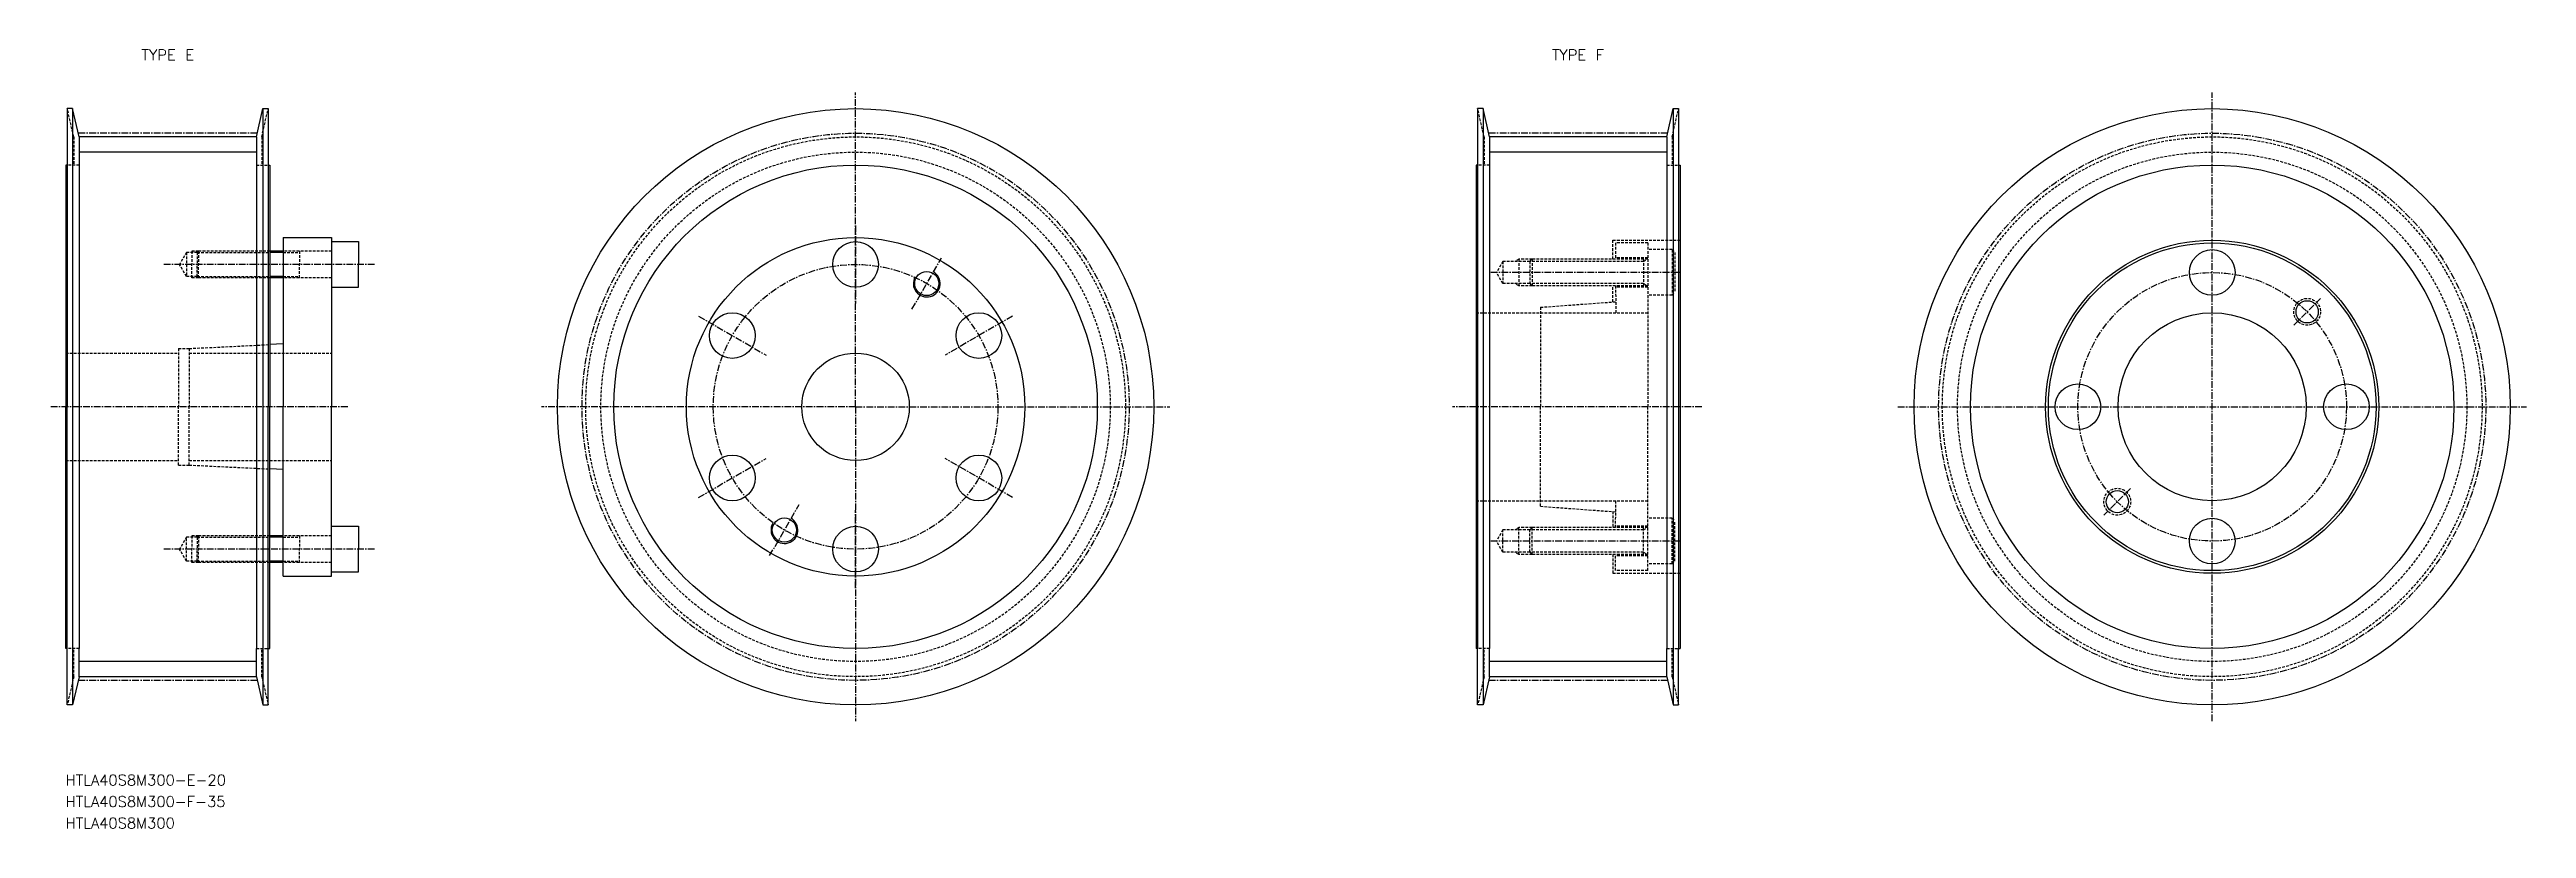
# Model space of a CAD drawing. Extents: x 7848 to 8310, y 14950 to 15095.
import ezdxf
from ezdxf.enums import TextEntityAlignment as Align

# ---------------------------------------------------------------- set-up
doc = ezdxf.new("R2010")
doc.units = 0
doc.linetypes.add('CENTER', pattern=[2, 1.25, -0.25, 0.25, -0.25])
doc.linetypes.add('DASHED', pattern=[0.75, 0.5, -0.25])
doc.layers.get('0').update_dxf_attribs({"linetype": 'CONTINUOUS'})
doc.layers.add('CENTER', color=1, linetype='CENTER')
doc.styles.add('MISUMI', font='txt.shx')

msp = doc.modelspace()

# ---------------------------------------------------------------- linework, layer by layer
at = {"color": 7, "linetype": 'CONTINUOUS'}
for p, q in [((7851.8, 15083.63), (7851.8, 15073.13)), ((7852.8, 15083.63), (7851.8, 15083.63)), ((7852.8, 15083.63), (7852.8, 14972.63)), ((7854, 15078.38), (7852.8, 15083.63)), ((7887, 15078.38), (7888.2, 15083.63)), ((7888.2, 15083.63), (7888.2, 14972.63)), ((7888.2, 15083.63), (7889.2, 15083.63)), ((7889.2, 15083.63), (7889.2, 15073.13)), ((8114.35, 15083.63), (8114.35, 15073.13)), ((8115.35, 15083.63), (8114.35, 15083.63)), ((8115.35, 15083.63), (8115.35, 14972.63)), ((8116.55, 15078.38), (8115.35, 15083.63)), ((8149.55, 15078.38), (8150.75, 15083.63)), ((8150.75, 15083.63), (8150.75, 14972.63)), ((8150.75, 15083.63), (8151.75, 15083.63)), ((8151.75, 15083.63), (8151.75, 15073.13)), ((7887, 15078.38), (7854, 15078.38)), ((7854, 15078.38), (7854, 15073.13)), ((7887, 15078.38), (7887, 15073.13)), ((8149.55, 15078.38), (8116.55, 15078.38)), ((8116.55, 15078.38), (8116.55, 15073.13)), ((8149.55, 15078.38), (8149.55, 15073.13)), ((7851.5, 15073.13), (7851.5, 15028.13)), ((7851.8, 15073.13), (7851.5, 15073.13)), ((7851.8, 15073.13), (7851.8, 15028.13)), ((7854, 15073.13), (7854, 14983.13)), ((7887, 15073.13), (7887, 14983.13)), ((7889.2, 15073.13), (7889.2, 15028.13)), ((7889.2, 15073.13), (7889.5, 15073.13)), ((7889.5, 15073.13), (7889.5, 15057.13)), ((8114.05, 15073.13), (8114.05, 14983.13)), ((8114.35, 15073.13), (8114.05, 15073.13)), ((8114.35, 15073.13), (8114.35, 14983.13)), ((8116.55, 15073.13), (8116.55, 14983.13)), ((8149.55, 15073.13), (8149.55, 14983.13)), ((8151.75, 15073.13), (8151.75, 14983.13)), ((8151.75, 15073.13), (8152.05, 15073.13)), ((8152.05, 15073.13), (8152.05, 14983.13)), ((7892, 15059.63), (7901, 15059.63)), ((7892, 15059.63), (7892, 15057.13)), ((7901, 15059.63), (7901, 15058.88)), ((7889.5, 15057.13), (7889.5, 15052.13)), ((7892, 15057.13), (7889.5, 15057.13)), ((7892, 15057.13), (7892, 15052.13)), ((7901, 15058.88), (7906, 15058.88)), ((7901, 15058.88), (7901, 15050.38)), ((7906, 15058.88), (7906, 15054.63)), ((7889.5, 15052.13), (7889.5, 15039.71)), ((7892, 15052.13), (7889.5, 15052.13)), ((7892, 15052.13), (7892, 15039.83)), ((7901, 15050.38), (7906, 15050.38)), ((7901, 15050.38), (7901, 15028.13)), ((7906, 15050.38), (7906, 15054.63)), ((7892, 15039.83), (7889.5, 15039.71)), ((7889.5, 15039.71), (7889.5, 15028.13)), ((7892, 15039.83), (7892, 15028.13)), ((7851.5, 14983.13), (7851.5, 15028.13)), ((7851.8, 14983.13), (7851.8, 15028.13)), ((7889.2, 14983.13), (7889.2, 15028.13)), ((7889.5, 15016.56), (7889.5, 15028.13)), ((7892, 15016.43), (7892, 15028.13)), ((7901, 15005.88), (7901, 15028.13)), ((7892, 15016.43), (7889.5, 15016.56)), ((7889.5, 15004.13), (7889.5, 15016.56)), ((7892, 15004.13), (7892, 15016.43)), ((7889.5, 14999.13), (7889.5, 15004.13)), ((7892, 15004.13), (7889.5, 15004.13)), ((7892, 14999.13), (7892, 15004.13)), ((7901, 15005.88), (7906, 15005.88)), ((7901, 14997.38), (7901, 15005.88)), ((7906, 15005.88), (7906, 15001.63)), ((7906, 14997.38), (7906, 15001.63)), ((7889.5, 14983.13), (7889.5, 14999.13)), ((7892, 14999.13), (7889.5, 14999.13)), ((7892, 14996.63), (7892, 14999.13)), ((7892, 14996.63), (7901, 14996.63)), ((7901, 14997.38), (7906, 14997.38)), ((7901, 14996.63), (7901, 14997.38)), ((7851.8, 14983.13), (7851.5, 14983.13)), ((7851.8, 14972.63), (7851.8, 14983.13)), ((7854, 14977.89), (7854, 14983.13)), ((7887, 14977.89), (7887, 14983.13)), ((7889.2, 14972.63), (7889.2, 14983.13)), ((7889.2, 14983.13), (7889.5, 14983.13)), ((8114.35, 14983.13), (8114.05, 14983.13)), ((8114.35, 14972.63), (8114.35, 14983.13)), ((8116.55, 14977.89), (8116.55, 14983.13)), ((8149.55, 14977.89), (8149.55, 14983.13)), ((8151.75, 14972.63), (8151.75, 14983.13)), ((8151.75, 14983.13), (8152.05, 14983.13)), ((7854, 14977.89), (7852.8, 14972.63)), ((7887, 14977.89), (7854, 14977.89)), ((7887, 14977.89), (7888.2, 14972.63)), ((8116.55, 14977.89), (8115.35, 14972.63)), ((8149.55, 14977.89), (8116.55, 14977.89)), ((8149.55, 14977.89), (8150.75, 14972.63)), ((7852.8, 14972.63), (7851.8, 14972.63)), ((7888.2, 14972.63), (7889.2, 14972.63)), ((8115.35, 14972.63), (8114.35, 14972.63)), ((8150.75, 14972.63), (8151.75, 14972.63))]:
    msp.add_line(p, q, dxfattribs=at)
at = {"color": 3, "linetype": 'DASHED'}
for p, q in [((7853, 15078.38), (7851.8, 15083.63)), ((7888, 15078.38), (7889.2, 15083.63)), ((8115.55, 15078.38), (8114.35, 15083.63)), ((8150.55, 15078.38), (8151.75, 15083.63)), ((7853, 15078.38), (7853, 15073.13)), ((7888, 15078.38), (7888, 15073.13)), ((8115.55, 15078.38), (8115.55, 15073.13)), ((8150.55, 15078.38), (8150.55, 15073.13)), ((7854, 15073.13), (7851.8, 15073.13)), ((7887, 15073.13), (7889.2, 15073.13)), ((8116.55, 15073.13), (8114.35, 15073.13)), ((8149.55, 15073.13), (8151.75, 15073.13)), ((7874, 15056.88), (7872.7, 15054.63)), ((7874, 15056.88), (7874, 15052.38)), ((7876, 15056.88), (7874, 15056.88)), ((7875, 15057.13), (7875, 15054.63)), ((7876.25, 15057.13), (7875, 15057.13)), ((7876.25, 15057.13), (7876, 15056.88)), ((7876, 15056.88), (7889.5, 15056.88)), ((7876, 15056.88), (7876, 15054.63)), ((7889.5, 15057.13), (7876.25, 15057.13)), ((7876.25, 15057.13), (7876.25, 15054.63)), ((7901, 15057.13), (7892, 15057.13)), ((7892, 15056.88), (7895, 15056.88)), ((7895, 15057.13), (7895, 15054.63)), ((8119.04, 15055.2), (8117.85, 15053.13)), ((8124.04, 15055.2), (8119.04, 15055.2)), ((8119.04, 15055.2), (8119.04, 15051.07)), ((8122.04, 15055.63), (8121.29, 15055.2)), ((8124.48, 15055.63), (8122.04, 15055.63)), ((8122.04, 15055.63), (8122.04, 15050.63)), ((8124.48, 15055.63), (8124.04, 15055.2)), ((8145.24, 15055.2), (8124.04, 15055.2)), ((8124.04, 15055.2), (8124.04, 15051.07)), ((8146.04, 15055.63), (8124.48, 15055.63)), ((8124.48, 15055.63), (8124.48, 15050.63)), ((8139.54, 15059.13), (8152.05, 15059.13)), ((8139.54, 15055.63), (8139.54, 15059.13)), ((8146.04, 15058.63), (8140.04, 15058.63)), ((8140.04, 15058.63), (8140.04, 15055.63)), ((8146.04, 15055.88), (8140.04, 15055.88)), ((8145.24, 15055.63), (8145.24, 15050.63)), ((8145.24, 15055.2), (8146, 15055.63)), ((8146.04, 15058.63), (8146.05, 15028.13)), ((8150.54, 15057.38), (8146.04, 15057.38)), ((8150.54, 15057.38), (8150.54, 15048.88)), ((8150.54, 15057.38), (8151.04, 15056.88)), ((8151.04, 15056.88), (8151.04, 15049.38)), ((7874, 15052.38), (7872.7, 15054.63)), ((7876, 15052.38), (7874, 15052.38)), ((7875, 15052.13), (7875, 15054.63)), ((7876.25, 15052.13), (7875, 15052.13)), ((7876, 15052.38), (7876, 15054.63)), ((7876, 15052.38), (7889.5, 15052.38)), ((7876.25, 15052.13), (7876, 15052.38)), ((7876.25, 15052.13), (7876.25, 15054.63)), ((7889.5, 15052.13), (7876.25, 15052.13)), ((7892, 15052.38), (7895, 15052.38)), ((7901, 15052.13), (7892, 15052.13)), ((7895, 15052.13), (7895, 15054.63)), ((8119.04, 15051.07), (8117.85, 15053.13)), ((8124.04, 15051.07), (8119.04, 15051.07)), ((8122.04, 15050.63), (8121.29, 15051.07)), ((8124.48, 15050.63), (8122.04, 15050.63)), ((8145.24, 15051.07), (8124.04, 15051.07)), ((8124.48, 15050.63), (8124.04, 15051.07)), ((8146.04, 15050.63), (8124.48, 15050.63)), ((8139.54, 15047.65), (8139.54, 15050.63)), ((8140.04, 15050.63), (8140.05, 15045.63)), ((8146.04, 15050.38), (8140.04, 15050.38)), ((8145.24, 15051.07), (8145.99, 15050.63)), ((8114.05, 15045.63), (8146.05, 15045.63)), ((8126.04, 15046.66), (8140.04, 15047.68)), ((8126.04, 15046.66), (8126.04, 15028.13)), ((8150.54, 15048.88), (8146.04, 15048.88)), ((8150.54, 15048.88), (8151.04, 15049.38)), ((7851.5, 15038.13), (7872.5, 15038.13)), ((7872.5, 15038.98), (7872.5, 15028.13)), ((7872.5, 15038.98), (7874.5, 15038.98)), ((7874.5, 15038.98), (7889.5, 15039.71)), ((7874.5, 15038.98), (7874.5, 15028.13)), ((7874.5, 15038.13), (7901, 15038.13)), ((7872.5, 15017.28), (7872.5, 15028.13)), ((7874.5, 15017.28), (7874.5, 15028.13)), ((8126.04, 15009.61), (8126.04, 15028.13)), ((8146.04, 14997.63), (8146.05, 15028.13)), ((7851.5, 15018.13), (7872.5, 15018.13)), ((7874.5, 15018.13), (7901, 15018.13)), ((7872.5, 15017.28), (7874.5, 15017.28)), ((7874.5, 15017.28), (7889.5, 15016.56)), ((8114.05, 15010.63), (8146.05, 15010.63)), ((8126.04, 15009.61), (8140.04, 15008.58)), ((8140.04, 15005.63), (8140.05, 15010.63)), ((7875, 15004.13), (7875, 15001.63)), ((7876.25, 15004.13), (7875, 15004.13)), ((7876.25, 15004.13), (7876, 15003.88)), ((7876.25, 15004.13), (7876.25, 15001.63)), ((7889.5, 15004.13), (7876.25, 15004.13)), ((7901, 15004.13), (7892, 15004.13)), ((7895, 15004.13), (7895, 15001.63)), ((8119.04, 15005.2), (8117.85, 15003.13)), ((8119.04, 15001.07), (8119.04, 15005.2)), ((8124.04, 15005.2), (8119.04, 15005.2)), ((8122.04, 15005.63), (8121.29, 15005.2)), ((8124.48, 15005.63), (8122.04, 15005.63)), ((8122.04, 15000.63), (8122.04, 15005.63)), ((8124.48, 15005.63), (8124.04, 15005.2)), ((8145.24, 15005.2), (8124.04, 15005.2)), ((8124.04, 15001.07), (8124.04, 15005.2)), ((8146.04, 15005.63), (8124.48, 15005.63)), ((8124.48, 15000.63), (8124.48, 15005.63)), ((8139.54, 15008.62), (8139.54, 15005.63)), ((8146.04, 15005.88), (8140.04, 15005.88)), ((8145.24, 15000.63), (8145.24, 15005.63)), ((8145.24, 15005.2), (8145.99, 15005.63)), ((8150.54, 15007.38), (8146.04, 15007.38)), ((8150.54, 14998.88), (8150.54, 15007.38)), ((8150.54, 15007.38), (8151.04, 15006.88)), ((8151.04, 14999.38), (8151.04, 15006.88)), ((7874, 15003.88), (7872.7, 15001.63)), ((7874, 14999.38), (7872.7, 15001.63)), ((7874, 14999.38), (7874, 15003.88)), ((7876, 15003.88), (7874, 15003.88)), ((7875, 14999.13), (7875, 15001.63)), ((7876, 15003.88), (7876, 15001.63)), ((7876, 15003.88), (7889.5, 15003.88)), ((7876, 14999.38), (7876, 15001.63)), ((7876.25, 14999.13), (7876.25, 15001.63)), ((7892, 15003.88), (7895, 15003.88)), ((7895, 14999.13), (7895, 15001.63)), ((8119.04, 15001.07), (8117.85, 15003.13)), ((8124.04, 15001.07), (8119.04, 15001.07)), ((8122.04, 15000.63), (8121.29, 15001.07)), ((8124.48, 15000.63), (8122.04, 15000.63)), ((8145.24, 15001.07), (8124.04, 15001.07)), ((8124.48, 15000.63), (8124.04, 15001.07)), ((8146.04, 15000.63), (8124.48, 15000.63)), ((8139.54, 15000.63), (8139.54, 14997.13)), ((8140.04, 14997.63), (8140.04, 15000.63)), ((8146.04, 15000.38), (8140.04, 15000.38)), ((8145.24, 15001.07), (8146, 15000.63)), ((7876, 14999.38), (7874, 14999.38)), ((7876.25, 14999.13), (7875, 14999.13)), ((7876, 14999.38), (7889.5, 14999.38)), ((7876.25, 14999.13), (7876, 14999.38)), ((7889.5, 14999.13), (7876.25, 14999.13)), ((7892, 14999.38), (7895, 14999.38)), ((7901, 14999.13), (7892, 14999.13)), ((8139.54, 14997.13), (8152.05, 14997.13)), ((8146.04, 14997.63), (8140.04, 14997.63)), ((8150.54, 14998.88), (8146.04, 14998.88)), ((8150.54, 14998.88), (8151.04, 14999.38)), ((7854, 14983.13), (7851.8, 14983.13)), ((7853, 14977.89), (7853, 14983.13)), ((7887, 14983.13), (7889.2, 14983.13)), ((7888, 14977.89), (7888, 14983.13)), ((8116.55, 14983.13), (8114.35, 14983.13)), ((8115.55, 14977.89), (8115.55, 14983.13)), ((8149.55, 14983.13), (8151.75, 14983.13)), ((8150.55, 14977.89), (8150.55, 14983.13)), ((7853, 14977.89), (7851.8, 14972.63)), ((7888, 14977.89), (7889.2, 14972.63)), ((8115.55, 14977.89), (8114.35, 14972.63)), ((8150.55, 14977.89), (8151.75, 14972.63))]:
    msp.add_line(p, q, dxfattribs=at)
at = {"color": 3, "linetype": 'CONTINUOUS'}
for p, q in [((7887, 15075.55), (7854, 15075.55)), ((8149.55, 15075.55), (8116.55, 15075.55)), ((7887, 14980.72), (7854, 14980.72)), ((8149.55, 14980.72), (8116.55, 14980.72))]:
    msp.add_line(p, q, dxfattribs=at)
at = {"color": 3}
for p, q in [((7892, 15056.88), (7889.5, 15056.88)), ((7892, 15052.38), (7889.5, 15052.38)), ((7892, 15003.88), (7889.5, 15003.88)), ((7892, 14999.38), (7889.5, 14999.38))]:
    msp.add_line(p, q, dxfattribs=at)
at = {"color": 7, "linetype": 'CONTINUOUS'}
for centre, radius in [((7998.55, 15028.13), 55.5), ((8251.09, 15028.13), 55.5), ((7998.55, 15028.13), 45), ((8251.09, 15028.13), 45), ((7998.55, 15028.13), 31.5), ((7998.55, 15028.13), 31.5), ((7998.55, 15054.63), 4.25), ((8251.09, 15028.13), 31), ((8251.09, 15028.13), 30.5), ((8251.09, 15053.13), 4.25), ((8011.8, 15051.08), 2.25), ((7975.6, 15041.38), 4.25), ((8021.5, 15041.38), 4.25), ((8251.09, 15028.13), 17.5), ((8268.77, 15045.81), 2.07), ((7998.55, 15028.13), 10), ((8226.09, 15028.13), 4.25), ((8276.09, 15028.13), 4.25), ((7975.6, 15014.88), 4.25), ((8021.5, 15014.88), 4.25), ((8233.42, 15010.46), 2.07), ((7985.3, 15005.18), 2.25), ((7998.55, 15001.63), 4.25), ((8251.09, 15003.13), 4.25)]:
    msp.add_circle(centre, radius, dxfattribs=at)
at = {"color": 3, "linetype": 'DASHED'}
for centre, radius in [((7998.55, 15028.13), 50.24), ((8251.09, 15028.13), 50.24), ((7998.55, 15028.13), 47.41), ((8251.09, 15028.13), 47.41), ((8268.77, 15045.81), 2.5), ((8233.42, 15010.46), 2.5)]:
    msp.add_circle(centre, radius, dxfattribs=at)
at = {"color": 3, "linetype": 'CONTINUOUS'}
for centre in [(8011.8, 15051.08), (7985.3, 15005.18)]:
    msp.add_arc(centre, 2.5, 150, 62, dxfattribs=at)
at = {"layer": 'CENTER', "color": 1, "linetype": 'CENTER'}
for p, q in [((7998.55, 15028.13), (7998.55, 15086.63)), ((8251.09, 14969.63), (8251.09, 15086.63)), ((7887.15, 15079.06), (7853.84, 15079.06)), ((8149.7, 15079.06), (8116.39, 15079.06)), ((7998.55, 15061.88), (7998.55, 15047.38)), ((8009.05, 15046.32), (8014.55, 15055.85)), ((7909, 15054.63), (7869.7, 15054.63)), ((8152.04, 15053.13), (8116.7, 15053.13)), ((8266.3, 15043.34), (8271.25, 15048.29)), ((7969.32, 15045.01), (7981.88, 15037.76)), ((8027.77, 15045.01), (8015.22, 15037.76)), ((7904, 15028.13), (7848.5, 15028.13)), ((7998.55, 15028.13), (7940.05, 15028.13)), ((7998.55, 15028.13), (8057.05, 15028.13)), ((7998.55, 15028.13), (7998.55, 14969.63)), ((8156.09, 15028.13), (8109.64, 15028.13)), ((8192.59, 15028.13), (8309.59, 15028.13)), ((7969.32, 15011.26), (7981.88, 15018.51)), ((8027.77, 15011.26), (8015.22, 15018.51)), ((7982.55, 15000.42), (7988.05, 15009.95)), ((7998.55, 14994.38), (7998.55, 15008.88)), ((8235.89, 15012.93), (8230.94, 15007.98)), ((7909, 15001.63), (7869.7, 15001.63)), ((8152.04, 15003.13), (8116.7, 15003.13)), ((7887.15, 14977.2), (7853.84, 14977.2)), ((8149.7, 14977.2), (8116.39, 14977.2))]:
    msp.add_line(p, q, dxfattribs=at)
for centre, radius in [((7998.55, 15028.13), 50.93), ((8251.09, 15028.13), 50.93), ((7998.55, 15028.13), 26.5), ((8251.09, 15028.13), 25)]:
    msp.add_circle(centre, radius, dxfattribs=at)

# ---------------------------------------------------------------- texts
at = {"color": 7, "linetype": 'CONTINUOUS', "style": 'MISUMI'}
for s, p in [('TYPE E', (7870.5, 15093.63)), ('TYPE F', (8133.05, 15093.63))]:
    msp.add_text(s, height=2, dxfattribs=at).set_placement(p, align=Align.MIDDLE_CENTER)
for s, p in [('HTLA40S8M300-E-20', (7851.5, 14957.63)), ('HTLA40S8M300-F-35', (7851.5, 14953.63)), ('HTLA40S8M300', (7851.5, 14949.63))]:
    msp.add_text(s, height=2, dxfattribs=at).set_placement(p)

doc.saveas('drawing.dxf')
